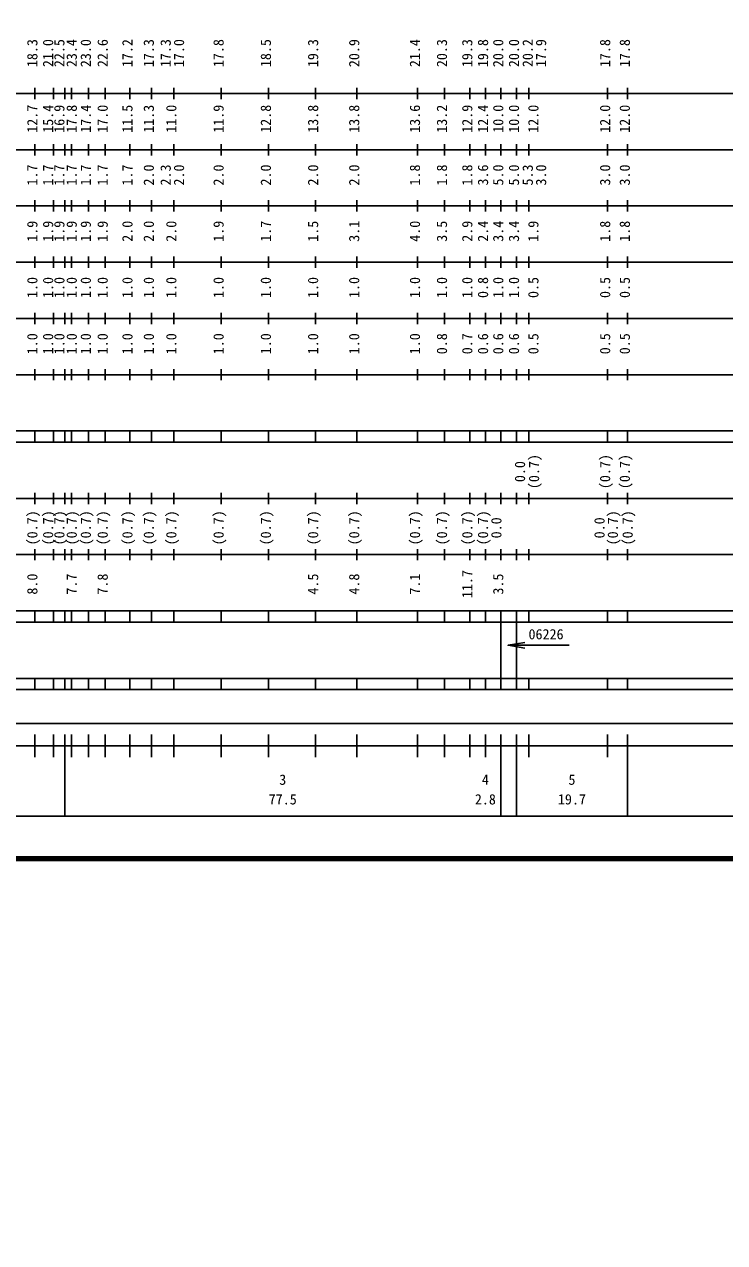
# Model space of a CAD drawing. Units: millimetres on the paper, enlarged 1000 times. Extents: x -55602354 to 84056675, y -218924267 to 380000.
# Drawn here: x 260830 to 385288, y -48329 to 168288 of the extents above; entities that cross this region are included whole.
import ezdxf
from ezdxf.enums import TextEntityAlignment as Align

# ---------------------------------------------------------------- set-up
doc = ezdxf.new("R2010")
doc.units = ezdxf.units.MM
doc.header["$LTSCALE"] = 1000
for name, color, linetype, lineweight in [('M-STR-STRC', 7, 'Continuous', 25), ('M-TTL', 2, 'Continuous', 140), ('M-TTL-BAND', 7, 'Continuous', 25)]:
    doc.layers.add(name, color=color, linetype=linetype, lineweight=lineweight)
doc.styles.add('ＭＳ ゴシック', font='')
doc.styles.get('ＭＳ ゴシック').set_extended_font_data('MS Gothic')

# ---------------------------------------------------------------- blocks, each defined once
blk = doc.blocks.new('open_arrow')
at = {"color": 0, "linetype": 'Continuous', "lineweight": -2}
blk.add_lwpolyline([(7.5, 1.25), (0, 0), (7.5, -1.25)], dxfattribs=at)

msp = doc.modelspace()

# ---------------------------------------------------------------- hatches: boundary and pattern name
at = {"layer": 'M-STR-STRC'}
msp.add_hatch(color=256, dxfattribs=at).paths.add_polyline_path([(-55594916, -215317041, 1), (-55594610, -215317070, 1), (-55594305, -215317098, 1), (-55580797, -215307366, 0.41421), (-55580889, -215307431, 0.41421), (-55580745, -215307064, 0.41421), (-55580837, -215307129, 0.41421), (-55580692, -215306761, 0.41421), (-55580785, -215306827, 0.41421), (-55566345, -215305448, 1), (-55566384, -215305752, 1), (-55566423, -215306056, 1), (-55597548, -215332337, 0.41421), (-55597635, -215332409, 0.41421), (-55597517, -215332032, 0.41421), (-55597604, -215332103, 0.41421), (-55597486, -215331727, 0.41421), (-55597573, -215331798, 0.41421), (-55585677, -215342470, 0.41421), (-55585743, -215342562, 0.41421), (-55585726, -215342167, 0.41421), (-55585792, -215342259, 0.41421), (-55585774, -215341865, 0.41421), (-55585841, -215341956, 0.41421), (-55571762, -215344566, 1), (-55571732, -215344261, 1), (-55571703, -215343956, 1), (-55559075, -215335789, 1), (-55559380, -215335758, 1), (-55559685, -215335727, 1), (-55555688, -215322973, 1), (-55555727, -215323277, 1), (-55555767, -215323581, 1), (-55393271, -215354691, 1), (-55393233, -215354387, 1), (-55393196, -215354083, 1), (-55410449, -215351682, 1), (-55410411, -215351378, 1), (-55410374, -215351073, 1), (-55407336, -215338454, 1), (-55407557, -215338427, 1), (-55407777, -215338399, 1), (-55271677, -215370690, 1), (-55271982, -215370659, 1), (-55272287, -215370628, 1), (-55266346, -215358322, 1), (-55266377, -215358627, 1), (-55266407, -215358932, 1), (-55289179, -215367259, 1), (-55289140, -215366955, 1), (-55289100, -215366651, 1), (571140, 349427, -0.39598), (571140, 349427), (571140, 348155), (571851, 348154), (573112, 350484, 0.38568), (573112, 350484)])

# ---------------------------------------------------------------- linework, layer by layer
at = {"layer": 'M-TTL'}
msp.add_line((40000, 20000), (680000, 20000), dxfattribs=at)
at = {"layer": 'M-TTL-BAND'}
for p, q in [((40000, 156000), (579000, 156000)), ((262700, 155000), (262700, 157000)), ((266000, 155000), (266000, 157000)), ((268000, 155000), (268000, 157000)), ((269200, 155000), (269200, 157000)), ((272200, 155000), (272200, 157000)), ((275200, 155000), (275200, 157000)), ((279600, 155000), (279600, 157000)), ((283400, 155000), (283400, 157000)), ((287400, 155000), (287400, 157000)), ((295800, 155000), (295800, 157000)), ((304200, 155000), (304200, 157000)), ((312600, 155000), (312600, 157000)), ((319900, 155000), (319900, 157000)), ((330700, 155000), (330700, 157000)), ((335500, 155000), (335500, 157000)), ((340000, 155000), (340000, 157000)), ((342800, 155000), (342800, 157000)), ((345500, 155000), (345500, 157000)), ((348300, 155000), (348300, 157000)), ((350500, 155000), (350500, 157000)), ((364500, 155000), (364500, 157000)), ((368000, 155000), (368000, 157000)), ((46000, 146000), (579000, 146000)), ((262700, 145000), (262700, 147000)), ((266000, 145000), (266000, 147000)), ((268000, 145000), (268000, 147000)), ((269200, 145000), (269200, 147000)), ((272200, 145000), (272200, 147000)), ((275200, 145000), (275200, 147000)), ((279600, 145000), (279600, 147000)), ((283400, 145000), (283400, 147000)), ((287400, 145000), (287400, 147000)), ((295800, 145000), (295800, 147000)), ((304200, 145000), (304200, 147000)), ((312600, 145000), (312600, 147000)), ((319900, 145000), (319900, 147000)), ((330700, 145000), (330700, 147000)), ((335500, 145000), (335500, 147000)), ((340000, 145000), (340000, 147000)), ((342800, 145000), (342800, 147000)), ((345500, 145000), (345500, 147000)), ((348300, 145000), (348300, 147000)), ((350500, 145000), (350500, 147000)), ((364500, 145000), (364500, 147000)), ((368000, 145000), (368000, 147000)), ((262700, 135000), (262700, 137000)), ((266000, 135000), (266000, 137000)), ((268000, 135000), (268000, 137000)), ((269200, 135000), (269200, 137000)), ((272200, 135000), (272200, 137000)), ((275200, 135000), (275200, 137000)), ((279600, 135000), (279600, 137000)), ((283400, 135000), (283400, 137000)), ((287400, 135000), (287400, 137000)), ((295800, 135000), (295800, 137000)), ((304200, 135000), (304200, 137000)), ((312600, 135000), (312600, 137000)), ((319900, 135000), (319900, 137000)), ((330700, 135000), (330700, 137000)), ((335500, 135000), (335500, 137000)), ((340000, 135000), (340000, 137000)), ((342800, 135000), (342800, 137000)), ((345500, 135000), (345500, 137000)), ((348300, 135000), (348300, 137000)), ((350500, 135000), (350500, 137000)), ((364500, 135000), (364500, 137000)), ((368000, 135000), (368000, 137000)), ((52000, 136000), (579000, 136000)), ((46000, 126000), (579000, 126000)), ((262700, 125000), (262700, 127000)), ((266000, 125000), (266000, 127000)), ((268000, 125000), (268000, 127000)), ((269200, 125000), (269200, 127000)), ((272200, 125000), (272200, 127000)), ((275200, 125000), (275200, 127000)), ((279600, 125000), (279600, 127000)), ((283400, 125000), (283400, 127000)), ((287400, 125000), (287400, 127000)), ((295800, 125000), (295800, 127000)), ((304200, 125000), (304200, 127000)), ((312600, 125000), (312600, 127000)), ((319900, 125000), (319900, 127000)), ((330700, 125000), (330700, 127000)), ((335500, 125000), (335500, 127000)), ((340000, 125000), (340000, 127000)), ((342800, 125000), (342800, 127000)), ((345500, 125000), (345500, 127000)), ((348300, 125000), (348300, 127000)), ((350500, 125000), (350500, 127000)), ((364500, 125000), (364500, 127000)), ((368000, 125000), (368000, 127000)), ((262700, 115000), (262700, 117000)), ((266000, 115000), (266000, 117000)), ((268000, 115000), (268000, 117000)), ((269200, 115000), (269200, 117000)), ((272200, 115000), (272200, 117000)), ((275200, 115000), (275200, 117000)), ((279600, 115000), (279600, 117000)), ((283400, 115000), (283400, 117000)), ((287400, 115000), (287400, 117000)), ((295800, 115000), (295800, 117000)), ((304200, 115000), (304200, 117000)), ((312600, 115000), (312600, 117000)), ((319900, 115000), (319900, 117000)), ((330700, 115000), (330700, 117000)), ((335500, 115000), (335500, 117000)), ((340000, 115000), (340000, 117000)), ((342800, 115000), (342800, 117000)), ((345500, 115000), (345500, 117000)), ((348300, 115000), (348300, 117000)), ((350500, 115000), (350500, 117000)), ((364500, 115000), (364500, 117000)), ((368000, 115000), (368000, 117000)), ((52000, 116000), (579000, 116000)), ((262700, 105000), (262700, 107000)), ((266000, 105000), (266000, 107000)), ((268000, 105000), (268000, 107000)), ((269200, 105000), (269200, 107000)), ((272200, 105000), (272200, 107000)), ((275200, 105000), (275200, 107000)), ((279600, 105000), (279600, 107000)), ((283400, 105000), (283400, 107000)), ((287400, 105000), (287400, 107000)), ((295800, 105000), (295800, 107000)), ((304200, 105000), (304200, 107000)), ((312600, 105000), (312600, 107000)), ((319900, 105000), (319900, 107000)), ((330700, 105000), (330700, 107000)), ((335500, 105000), (335500, 107000)), ((340000, 105000), (340000, 107000)), ((342800, 105000), (342800, 107000)), ((345500, 105000), (345500, 107000)), ((348300, 105000), (348300, 107000)), ((350500, 105000), (350500, 107000)), ((364500, 105000), (364500, 107000)), ((368000, 105000), (368000, 107000)), ((46000, 106000), (579000, 106000)), ((40000, 96000), (579000, 96000)), ((262700, 94000), (262700, 96000)), ((266000, 94000), (266000, 96000)), ((268000, 94000), (268000, 96000)), ((269200, 94000), (269200, 96000)), ((272200, 94000), (272200, 96000)), ((275200, 94000), (275200, 96000)), ((279600, 94000), (279600, 96000)), ((283400, 94000), (283400, 96000)), ((287400, 94000), (287400, 96000)), ((295800, 94000), (295800, 96000)), ((304200, 94000), (304200, 96000)), ((312600, 94000), (312600, 96000)), ((319900, 94000), (319900, 96000)), ((330700, 94000), (330700, 96000)), ((335500, 94000), (335500, 96000)), ((340000, 94000), (340000, 96000)), ((342800, 94000), (342800, 96000)), ((345500, 94000), (345500, 96000)), ((348300, 94000), (348300, 96000)), ((350500, 94000), (350500, 96000)), ((364500, 94000), (364500, 96000)), ((368000, 94000), (368000, 96000)), ((40000, 94000), (579000, 94000)), ((262700, 83000), (262700, 85000)), ((266000, 83000), (266000, 85000)), ((268000, 83000), (268000, 85000)), ((269200, 83000), (269200, 85000)), ((272200, 83000), (272200, 85000)), ((275200, 83000), (275200, 85000)), ((279600, 83000), (279600, 85000)), ((283400, 83000), (283400, 85000)), ((287400, 83000), (287400, 85000)), ((295800, 83000), (295800, 85000)), ((304200, 83000), (304200, 85000)), ((312600, 83000), (312600, 85000)), ((319900, 83000), (319900, 85000)), ((330700, 83000), (330700, 85000)), ((335500, 83000), (335500, 85000)), ((340000, 83000), (340000, 85000)), ((342800, 83000), (342800, 85000)), ((345500, 83000), (345500, 85000)), ((348300, 83000), (348300, 85000)), ((350500, 83000), (350500, 85000)), ((364500, 83000), (364500, 85000)), ((368000, 83000), (368000, 85000)), ((49000, 84000), (579000, 84000)), ((40000, 74000), (579000, 74000)), ((262700, 73000), (262700, 75000)), ((266000, 73000), (266000, 75000)), ((268000, 73000), (268000, 75000)), ((269200, 73000), (269200, 75000)), ((272200, 73000), (272200, 75000)), ((275200, 73000), (275200, 75000)), ((279600, 73000), (279600, 75000)), ((283400, 73000), (283400, 75000)), ((287400, 73000), (287400, 75000)), ((295800, 73000), (295800, 75000)), ((304200, 73000), (304200, 75000)), ((312600, 73000), (312600, 75000)), ((319900, 73000), (319900, 75000)), ((330700, 73000), (330700, 75000)), ((335500, 73000), (335500, 75000)), ((340000, 73000), (340000, 75000)), ((342800, 73000), (342800, 75000)), ((345500, 73000), (345500, 75000)), ((348300, 73000), (348300, 75000)), ((350500, 73000), (350500, 75000)), ((364500, 73000), (364500, 75000)), ((368000, 73000), (368000, 75000)), ((40000, 64000), (579000, 64000)), ((262700, 62000), (262700, 64000)), ((266000, 62000), (266000, 64000)), ((268000, 62000), (268000, 64000)), ((269200, 62000), (269200, 64000)), ((272200, 62000), (272200, 64000)), ((275200, 62000), (275200, 64000)), ((279600, 62000), (279600, 64000)), ((283400, 62000), (283400, 64000)), ((287400, 62000), (287400, 64000)), ((295800, 62000), (295800, 64000)), ((304200, 62000), (304200, 64000)), ((312600, 62000), (312600, 64000)), ((319900, 62000), (319900, 64000)), ((330700, 62000), (330700, 64000)), ((335500, 62000), (335500, 64000)), ((340000, 62000), (340000, 64000)), ((342800, 62000), (342800, 64000)), ((345500, 62000), (345500, 64000)), ((348300, 62000), (348300, 64000)), ((350500, 62000), (350500, 64000)), ((364500, 62000), (364500, 64000)), ((368000, 62000), (368000, 64000)), ((40000, 62000), (579000, 62000)), ((345500, 52000), (345500, 62000)), ((348300, 52000), (348300, 62000)), ((346801, 57891), (357681, 57891)), ((40000, 52000), (579000, 52000)), ((262700, 50000), (262700, 52000)), ((266000, 50000), (266000, 52000)), ((268000, 50000), (268000, 52000)), ((269200, 50000), (269200, 52000)), ((272200, 50000), (272200, 52000)), ((275200, 50000), (275200, 52000)), ((279600, 50000), (279600, 52000)), ((283400, 50000), (283400, 52000)), ((287400, 50000), (287400, 52000)), ((295800, 50000), (295800, 52000)), ((304200, 50000), (304200, 52000)), ((312600, 50000), (312600, 52000)), ((319900, 50000), (319900, 52000)), ((330700, 50000), (330700, 52000)), ((335500, 50000), (335500, 52000)), ((340000, 50000), (340000, 52000)), ((342800, 50000), (342800, 52000)), ((345500, 50000), (345500, 52000)), ((348300, 50000), (348300, 52000)), ((350500, 50000), (350500, 52000)), ((364500, 50000), (364500, 52000)), ((368000, 50000), (368000, 52000)), ((40000, 50000), (579000, 50000)), ((71000, 44000), (565000, 44000)), ((262700, 38000), (262700, 42000)), ((266000, 38000), (266000, 42000)), ((268000, 27500), (268000, 42000)), ((269200, 38000), (269200, 42000)), ((272200, 38000), (272200, 42000)), ((275200, 38000), (275200, 42000)), ((279600, 38000), (279600, 42000)), ((283400, 38000), (283400, 42000)), ((287400, 38000), (287400, 42000)), ((295800, 38000), (295800, 42000)), ((304200, 38000), (304200, 42000)), ((312600, 38000), (312600, 42000)), ((319900, 38000), (319900, 42000)), ((330700, 38000), (330700, 42000)), ((335500, 38000), (335500, 42000)), ((340000, 38000), (340000, 42000)), ((342800, 38000), (342800, 42000)), ((345500, 27500), (345500, 42000)), ((348300, 27500), (348300, 42000)), ((350500, 38000), (350500, 42000)), ((364500, 38000), (364500, 42000)), ((368000, 27500), (368000, 42000)), ((40000, 40000), (579000, 40000)), ((68000, 27500), (579000, 27500))]:
    msp.add_line(p, q, dxfattribs=at)

# ---------------------------------------------------------------- block references
at = {"layer": 'M-TTL-BAND', "xscale": 400, "yscale": 400}
msp.add_blockref('open_arrow', (346801, 57891), dxfattribs=at)

# ---------------------------------------------------------------- texts
at = {"layer": 'M-TTL-BAND', "style": 'ＭＳ ゴシック'}
for s, p in [('18.3', (263700, 163174)), ('21.0', (266500, 163174)), ('22.5', (268500, 163174)), ('23.4', (270700, 163174)), ('23.0', (273200, 163174)), ('22.6', (276200, 163174)), ('17.2', (280600, 163174)), ('17.3', (284400, 163174)), ('17.3', (287400, 163174)), ('17.0', (289770, 163174)), ('17.8', (296800, 163174)), ('18.5', (305200, 163174)), ('19.3', (313600, 163174)), ('20.9', (320900, 163174)), ('21.4', (331700, 163174)), ('20.3', (336500, 163174)), ('19.3', (341000, 163174)), ('19.8', (343800, 163174)), ('20.0', (346500, 163174)), ('20.0', (349300, 163174)), ('20.2', (351750, 163174)), ('17.9', (354120, 163174)), ('17.8', (365500, 163174)), ('17.8', (369000, 163174)), ('12.7', (263700, 151500)), ('15.4', (266500, 151500)), ('16.9', (268500, 151500)), ('17.8', (270700, 151500)), ('17.4', (273200, 151500)), ('17.0', (276200, 151500)), ('11.5', (280600, 151500)), ('11.3', (284400, 151500)), ('11.0', (288400, 151500)), ('11.9', (296800, 151500)), ('12.8', (305200, 151500)), ('13.8', (313600, 151500)), ('13.8', (320900, 151500)), ('13.6', (331700, 151500)), ('13.2', (336500, 151500)), ('12.9', (341000, 151500)), ('12.4', (343800, 151500)), ('10.0', (346500, 151500)), ('10.0', (349300, 151500)), ('12.0', (352750, 151500)), ('12.0', (365500, 151500)), ('12.0', (369000, 151500)), ('1.7', (263700, 141500)), ('1.7', (266500, 141500)), ('1.7', (268500, 141500)), ('1.7', (270700, 141500)), ('1.7', (273200, 141500)), ('1.7', (276200, 141500)), ('1.7', (280600, 141500)), ('2.0', (284400, 141500)), ('2.3', (287400, 141500)), ('2.0', (289770, 141500)), ('2.0', (296800, 141500)), ('2.0', (305200, 141500)), ('2.0', (313600, 141500)), ('2.0', (320900, 141500)), ('1.8', (331700, 141500)), ('1.8', (336500, 141500)), ('1.8', (341000, 141500)), ('3.6', (343800, 141500)), ('5.0', (346500, 141500)), ('5.0', (349300, 141500)), ('5.3', (351750, 141500)), ('3.0', (354120, 141500)), ('3.0', (365500, 141500)), ('3.0', (369000, 141500)), ('1.9', (263700, 131500)), ('1.9', (266500, 131500)), ('1.9', (268500, 131500)), ('1.9', (270700, 131500)), ('1.9', (273200, 131500)), ('1.9', (276200, 131500)), ('2.0', (280600, 131500)), ('2.0', (284400, 131500)), ('2.0', (288400, 131500)), ('1.9', (296800, 131500)), ('1.7', (305200, 131500)), ('1.5', (313600, 131500)), ('3.1', (320900, 131500)), ('4.0', (331700, 131500)), ('3.5', (336500, 131500)), ('2.9', (341000, 131500)), ('2.4', (343800, 131500)), ('3.4', (346500, 131500)), ('3.4', (349300, 131500)), ('1.9', (352750, 131500)), ('1.8', (365500, 131500)), ('1.8', (369000, 131500)), ('1.0', (263700, 121500)), ('1.0', (266500, 121500)), ('1.0', (268500, 121500)), ('1.0', (270700, 121500)), ('1.0', (273200, 121500)), ('1.0', (276200, 121500)), ('1.0', (280600, 121500)), ('1.0', (284400, 121500)), ('1.0', (288400, 121500)), ('1.0', (296800, 121500)), ('1.0', (305200, 121500)), ('1.0', (313600, 121500)), ('1.0', (320900, 121500)), ('1.0', (331700, 121500)), ('1.0', (336500, 121500)), ('1.0', (341000, 121500)), ('0.8', (343800, 121500)), ('1.0', (346500, 121500)), ('1.0', (349300, 121500)), ('0.5', (352750, 121500)), ('0.5', (365500, 121500)), ('0.5', (369000, 121500)), ('1.0', (263700, 111500)), ('1.0', (266500, 111500)), ('1.0', (268500, 111500)), ('1.0', (270700, 111500)), ('1.0', (273200, 111500)), ('1.0', (276200, 111500)), ('1.0', (280600, 111500)), ('1.0', (284400, 111500)), ('1.0', (288400, 111500)), ('1.0', (296800, 111500)), ('1.0', (305200, 111500)), ('1.0', (313600, 111500)), ('1.0', (320900, 111500)), ('1.0', (331700, 111500)), ('0.8', (336500, 111500)), ('0.7', (341000, 111500)), ('0.6', (343800, 111500)), ('0.6', (346500, 111500)), ('0.6', (349300, 111500)), ('0.5', (352750, 111500)), ('0.5', (365500, 111500)), ('0.5', (369000, 111500)), ('(0.7)', (352870, 88764)), ('(0.7)', (365500, 88764)), ('(0.7)', (369000, 88764)), ('0.0', (350370, 88764)), ('(0.7)', (263700, 78764)), ('(0.7)', (266500, 78764)), ('(0.7)', (268500, 78764)), ('(0.7)', (270700, 78764)), ('(0.7)', (273200, 78764)), ('(0.7)', (276200, 78764)), ('(0.7)', (280600, 78764)), ('(0.7)', (284400, 78764)), ('(0.7)', (288400, 78764)), ('(0.7)', (296800, 78764)), ('(0.7)', (305200, 78764)), ('(0.7)', (313600, 78764)), ('(0.7)', (320900, 78764)), ('(0.7)', (331700, 78764)), ('(0.7)', (336500, 78764)), ('(0.7)', (341000, 78764)), ('(0.7)', (343800, 78764)), ('0.0', (346170, 78764)), ('0.0', (364500, 78764)), ('(0.7)', (366870, 78764)), ('(0.7)', (369500, 78764)), ('8.0', (263700, 68764)), ('7.7', (270700, 68764)), ('7.8', (276200, 68764)), ('4.5', (313600, 68764)), ('4.8', (320900, 68764)), ('7.1', (331700, 68764)), ('11.7', (341000, 68764)), ('3.5', (346500, 68764))]:
    msp.add_text(s, height=1833, rotation=90, dxfattribs=at).set_placement(p, align=Align.BOTTOM_CENTER)
msp.add_text('06226', height=1833, dxfattribs=at).set_placement((350431, 58391), align=Align.BOTTOM_LEFT)
for s, p in [('3', (306750, 32523)), ('4', (342764, 32523)), ('5', (358150, 32523)), ('77.5', (306750, 29033)), ('2.8', (342764, 29033)), ('19.7', (358150, 29033))]:
    msp.add_text(s, height=1833, dxfattribs=at).set_placement(p, align=Align.BOTTOM_CENTER)

doc.saveas('drawing.dxf')
